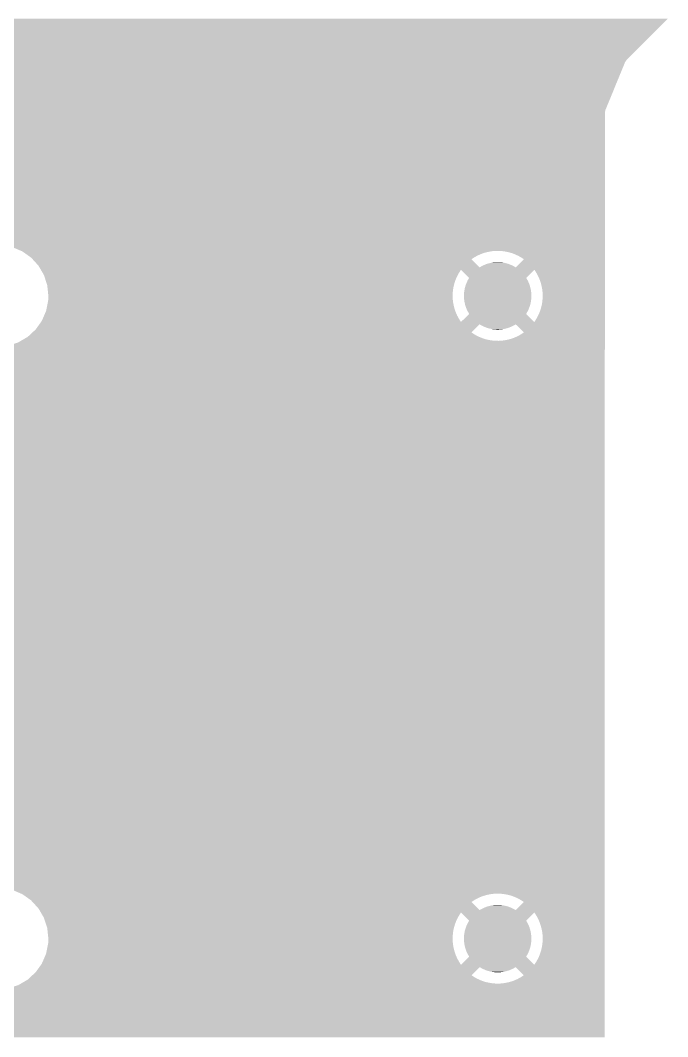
# Model space of a CAD drawing. Extents: x 295 to 953, y 10 to 290.
# Drawn here: x 758.05 to 769.55, y 167.32 to 185.39 of the extents above; entities that cross this region are included whole.
import ezdxf

# ---------------------------------------------------------------- set-up
doc = ezdxf.new("R2010")
doc.units = 0
doc.header["$LTSCALE"] = 5
doc.header["$MEASUREMENT"] = 0
doc.layers.add('FROMC1', color=7, linetype='CONTINUOUS')

msp = doc.modelspace()

# ---------------------------------------------------------------- linework, layer by layer
at = {"layer": 'FROMC1'}
for points in [[(711.363, 185.203), (711.388, 185.254), (769.338, 185.203), (769.39, 185.254)], [(711.388, 185.254), (711.408, 185.307), (769.39, 185.254), (769.443, 185.307)], [(711.408, 185.307), (711.425, 185.362), (769.443, 185.307), (769.498, 185.362)], [(711.425, 185.362), (711.438, 185.417), (769.498, 185.362), (769.553, 185.417)], [(689.174, 185.063), (689.204, 185.105), (769.199, 185.063), (769.241, 185.105)], [(711.304, 185.105), (711.335, 185.153), (769.241, 185.105), (769.289, 185.153)], [(711.335, 185.153), (711.363, 185.203), (769.289, 185.153), (769.338, 185.203)], [(711.117, 184.919), (710.973, 185.063), (769.054, 184.919), (769.199, 185.063)], [(711.051, 184.876), (711.099, 184.906), (769.012, 184.876), (769.042, 184.906)], [(711.099, 184.906), (711.117, 184.919), (769.042, 184.906), (769.054, 184.919)], [(688.637, 184.69), (688.8, 184.743), (768.825, 184.69), (768.879, 184.743)], [(688.8, 184.743), (688.846, 184.77), (768.879, 184.743), (768.906, 184.77)], [(710.67, 184.77), (710.727, 184.773), (768.906, 184.77), (768.909, 184.773)], [(710.727, 184.773), (710.784, 184.781), (768.909, 184.773), (768.916, 184.781)], [(710.784, 184.781), (710.839, 184.792), (768.916, 184.781), (768.928, 184.792)], [(710.839, 184.792), (710.894, 184.807), (768.928, 184.792), (768.943, 184.807)], [(710.894, 184.807), (710.948, 184.826), (768.943, 184.807), (768.962, 184.826)], [(710.948, 184.826), (711, 184.849), (768.962, 184.826), (768.985, 184.849)], [(711, 184.849), (711.051, 184.876), (768.985, 184.849), (769.012, 184.876)], [(655.946, 184.396), (656.198, 184.648), (768.694, 184.396), (768.798, 184.648)], [(656.198, 184.648), (656.213, 184.663), (768.798, 184.648), (768.808, 184.663)], [(688.428, 184.663), (688.618, 184.683), (768.808, 184.663), (768.821, 184.683)], [(688.618, 184.683), (688.637, 184.69), (768.821, 184.683), (768.825, 184.69)], [(655.747, 184.253), (655.894, 184.349), (768.635, 184.253), (768.675, 184.349)], [(655.894, 184.349), (655.946, 184.396), (768.675, 184.349), (768.694, 184.396)], [(583.018, 183.937), (583.018, 184.173), (768.506, 183.937), (768.603, 184.173)], [(655.408, 184.173), (655.582, 184.193), (768.603, 184.173), (768.611, 184.193)], [(655.582, 184.193), (655.747, 184.253), (768.611, 184.193), (768.635, 184.253)], [(688.507, 183.933), (688.428, 183.937), (768.504, 183.933), (768.506, 183.937)], [(688.696, 183.896), (688.507, 183.933), (768.489, 183.896), (768.504, 183.933)], [(688.872, 183.821), (688.696, 183.896), (768.458, 183.821), (768.489, 183.896)], [(688.908, 183.795), (688.872, 183.821), (768.447, 183.795), (768.458, 183.821)], [(688.976, 183.746), (688.908, 183.795), (768.438, 183.746), (768.447, 183.795)], [(689.028, 183.71), (688.976, 183.746), (768.438, 183.71), (768.438, 183.746)], [(689.157, 183.568), (689.028, 183.71), (768.438, 183.568), (768.438, 183.71)], [(689.254, 183.403), (689.157, 183.568), (768.437, 183.403), (768.438, 183.568)], [(689.314, 183.221), (689.254, 183.403), (768.437, 183.221), (768.437, 183.403)], [(689.334, 183.03), (689.314, 183.221), (768.437, 183.03), (768.437, 183.221)], [(689.315, 182.867), (689.331, 182.95), (768.437, 182.867), (768.437, 182.95)], [(689.331, 182.95), (689.334, 183.03), (768.437, 182.95), (768.437, 183.03)], [(728.684, 182.838), (728.474, 182.867), (768.437, 182.838), (768.437, 182.867)], [(728.885, 182.771), (728.684, 182.838), (768.437, 182.771), (768.437, 182.838)], [(729.069, 182.666), (728.885, 182.771), (768.437, 182.666), (768.437, 182.771)], [(729.23, 182.528), (729.069, 182.666), (768.437, 182.528), (768.437, 182.666)], [(729.362, 182.362), (729.23, 182.528), (768.437, 182.362), (768.437, 182.528)], [(729.46, 182.174), (729.362, 182.362), (768.437, 182.174), (768.437, 182.362)], [(729.52, 181.971), (729.46, 182.174), (768.437, 181.971), (768.437, 182.174)], [(729.54, 181.76), (729.52, 181.971), (768.437, 181.76), (768.437, 181.971)], [(729.511, 181.508), (729.539, 181.718), (768.437, 181.508), (768.437, 181.718)], [(729.539, 181.718), (729.54, 181.76), (768.437, 181.718), (768.437, 181.76)], [(729.473, 181.397), (729.511, 181.508), (768.437, 181.397), (768.437, 181.508)], [(757.722, 181.393), (757.643, 181.397), (768.437, 181.393), (768.437, 181.397)], [(757.911, 181.356), (757.722, 181.393), (768.437, 181.356), (768.437, 181.393)], [(758.065, 181.29), (757.911, 181.356), (768.437, 181.29), (768.437, 181.356)], [(758.073, 181.287), (758.065, 181.29), (766.458, 181.287), (766.515, 181.29)], [(758.087, 181.281), (758.073, 181.287), (766.412, 181.281), (766.458, 181.287)], [(758.088, 181.279), (758.087, 181.281), (766.402, 181.279), (766.412, 181.281)], [(758.104, 181.268), (758.088, 181.279), (766.346, 181.268), (766.402, 181.279)], [(766.572, 181.289), (766.515, 181.29), (768.437, 181.289), (768.437, 181.29)], [(766.629, 181.284), (766.572, 181.289), (768.437, 181.284), (768.437, 181.289)], [(766.685, 181.275), (766.629, 181.284), (768.437, 181.275), (768.437, 181.284)], [(758.126, 181.253), (758.104, 181.268), (766.291, 181.253), (766.346, 181.268)], [(758.153, 181.234), (758.126, 181.253), (766.237, 181.234), (766.291, 181.253)], [(758.185, 181.211), (758.153, 181.234), (766.185, 181.211), (766.237, 181.234)], [(758.223, 181.184), (758.185, 181.211), (766.134, 181.184), (766.185, 181.211)], [(758.243, 181.17), (758.223, 181.184), (766.111, 181.17), (766.134, 181.184)], [(758.257, 181.154), (758.243, 181.17), (766.086, 181.154), (766.111, 181.17)], [(758.269, 181.141), (758.257, 181.154), (766.068, 181.141), (766.086, 181.154)], [(758.372, 181.028), (758.269, 181.141), (766.181, 181.028), (766.068, 181.141)], [(766.741, 181.263), (766.685, 181.275), (768.437, 181.263), (768.437, 181.275)], [(766.795, 181.246), (766.741, 181.263), (768.437, 181.246), (768.437, 181.263)], [(766.848, 181.225), (766.795, 181.246), (768.437, 181.225), (768.437, 181.246)], [(766.9, 181.201), (766.848, 181.225), (768.437, 181.201), (768.437, 181.225)], [(766.853, 180.997), (766.997, 181.141), (768.437, 180.997), (768.437, 181.141)], [(766.95, 181.173), (766.9, 181.201), (768.437, 181.173), (768.437, 181.201)], [(766.997, 181.141), (766.95, 181.173), (768.437, 181.141), (768.437, 181.173)], [(758.391, 180.997), (758.372, 181.028), (766.212, 180.997), (766.181, 181.028)], [(758.415, 180.955), (758.391, 180.997), (768.437, 180.955), (768.437, 180.997)], [(758.391, 180.997), (758.391, 180.997), (766.213, 180.997), (766.212, 180.997)], [(758.443, 180.907), (758.415, 180.955), (765.85, 180.907), (765.881, 180.955)], [(766.026, 180.81), (765.881, 180.955), (767.039, 180.81), (767.184, 180.955)], [(766.213, 180.997), (766.241, 181.014), (766.853, 180.997), (766.823, 181.014)], [(766.241, 181.014), (766.256, 181.021), (766.823, 181.014), (766.81, 181.021)], [(766.256, 181.021), (766.285, 181.036), (766.81, 181.021), (766.779, 181.036)], [(766.285, 181.036), (766.301, 181.042), (766.779, 181.036), (766.765, 181.042)], [(766.301, 181.042), (766.331, 181.055), (766.765, 181.042), (766.733, 181.055)], [(766.331, 181.055), (766.348, 181.06), (766.733, 181.055), (766.719, 181.06)], [(766.348, 181.06), (766.378, 181.069), (766.719, 181.06), (766.685, 181.069)], [(766.378, 181.069), (766.396, 181.073), (766.685, 181.069), (766.671, 181.073)], [(766.396, 181.073), (766.426, 181.08), (766.671, 181.073), (766.636, 181.08)], [(766.426, 181.08), (766.445, 181.083), (766.636, 181.08), (766.623, 181.083)], [(766.445, 181.083), (766.475, 181.087), (766.623, 181.083), (766.586, 181.087)], [(766.475, 181.087), (766.499, 181.088), (766.586, 181.087), (766.574, 181.088)], [(766.499, 181.088), (766.525, 181.089), (766.574, 181.088), (766.525, 181.089)], [(767.206, 180.922), (767.184, 180.955), (768.437, 180.922), (768.437, 180.955)], [(767.235, 180.873), (767.206, 180.922), (768.437, 180.873), (768.437, 180.922)], [(758.469, 180.863), (758.443, 180.907), (765.825, 180.863), (765.85, 180.907)], [(758.471, 180.857), (758.469, 180.863), (765.822, 180.857), (765.825, 180.863)], [(758.488, 180.806), (758.471, 180.857), (765.797, 180.806), (765.822, 180.857)], [(758.505, 180.753), (758.488, 180.806), (765.777, 180.753), (765.797, 180.806)], [(758.523, 180.698), (758.505, 180.753), (765.76, 180.698), (765.777, 180.753)], [(765.984, 180.73), (766.001, 180.767), (767.082, 180.73), (767.064, 180.767)], [(766.001, 180.767), (766.005, 180.774), (767.064, 180.767), (767.06, 180.774)], [(766.005, 180.774), (766.026, 180.81), (767.06, 180.774), (767.039, 180.81)], [(767.261, 180.822), (767.235, 180.873), (768.437, 180.822), (768.437, 180.873)], [(767.282, 180.769), (767.261, 180.822), (768.437, 180.769), (768.437, 180.822)], [(767.3, 180.715), (767.282, 180.769), (768.437, 180.715), (768.437, 180.769)], [(758.529, 180.681), (758.523, 180.698), (765.756, 180.681), (765.76, 180.698)], [(758.533, 180.643), (758.529, 180.681), (765.747, 180.643), (765.756, 180.681)], [(758.539, 180.586), (758.533, 180.643), (765.738, 180.586), (765.747, 180.643)], [(758.545, 180.529), (758.539, 180.586), (765.733, 180.529), (765.738, 180.586)], [(765.935, 180.539), (765.94, 180.58), (767.13, 180.539), (767.125, 180.58)], [(765.94, 180.58), (765.942, 180.588), (767.125, 180.58), (767.124, 180.588)], [(765.942, 180.588), (765.949, 180.629), (767.124, 180.588), (767.115, 180.629)], [(765.949, 180.629), (765.952, 180.637), (767.115, 180.629), (767.114, 180.637)], [(765.952, 180.637), (765.963, 180.676), (767.114, 180.637), (767.102, 180.676)], [(765.963, 180.676), (765.966, 180.684), (767.102, 180.676), (767.1, 180.684)], [(765.966, 180.684), (765.98, 180.723), (767.1, 180.684), (767.085, 180.723)], [(765.98, 180.723), (765.984, 180.73), (767.085, 180.723), (767.082, 180.73)], [(767.314, 180.66), (767.3, 180.715), (768.437, 180.66), (768.437, 180.715)], [(767.325, 180.604), (767.314, 180.66), (768.437, 180.604), (768.437, 180.66)], [(767.331, 180.547), (767.325, 180.604), (768.437, 180.547), (768.437, 180.604)], [(758.536, 180.359), (758.546, 180.41), (765.743, 180.359), (765.737, 180.41)], [(758.549, 180.49), (758.545, 180.529), (765.733, 180.49), (765.733, 180.529)], [(758.546, 180.416), (758.549, 180.472), (765.736, 180.416), (765.733, 180.472)], [(758.546, 180.41), (758.546, 180.416), (765.737, 180.41), (765.736, 180.416)], [(758.549, 180.472), (758.549, 180.49), (765.733, 180.472), (765.733, 180.49)], [(765.933, 180.49), (765.935, 180.531), (767.132, 180.49), (767.13, 180.531)], [(765.935, 180.449), (765.933, 180.49), (767.131, 180.449), (767.132, 180.49)], [(765.935, 180.531), (765.935, 180.539), (767.13, 180.531), (767.13, 180.539)], [(765.935, 180.441), (765.935, 180.449), (767.13, 180.441), (767.131, 180.449)], [(765.94, 180.4), (765.935, 180.441), (767.125, 180.4), (767.13, 180.441)], [(765.941, 180.392), (765.94, 180.4), (767.124, 180.392), (767.125, 180.4)], [(765.95, 180.351), (765.941, 180.392), (767.116, 180.351), (767.124, 180.392)], [(767.318, 180.337), (767.327, 180.394), (768.437, 180.337), (768.437, 180.394)], [(767.327, 180.394), (767.332, 180.451), (768.437, 180.394), (768.437, 180.451)], [(767.333, 180.49), (767.331, 180.547), (768.437, 180.49), (768.437, 180.547)], [(767.332, 180.451), (767.333, 180.49), (768.437, 180.451), (768.437, 180.49)], [(758.475, 180.142), (758.497, 180.195), (765.812, 180.142), (765.789, 180.195)], [(758.497, 180.195), (758.509, 180.222), (765.789, 180.195), (765.779, 180.222)], [(758.509, 180.222), (758.514, 180.248), (765.779, 180.222), (765.77, 180.248)], [(758.514, 180.248), (758.525, 180.303), (765.77, 180.248), (765.755, 180.303)], [(758.525, 180.303), (758.536, 180.359), (765.755, 180.303), (765.743, 180.359)], [(765.951, 180.343), (765.95, 180.351), (767.114, 180.343), (767.116, 180.351)], [(765.963, 180.304), (765.951, 180.343), (767.102, 180.304), (767.114, 180.343)], [(765.965, 180.296), (765.963, 180.304), (767.099, 180.296), (767.102, 180.304)], [(765.98, 180.257), (765.965, 180.296), (767.085, 180.257), (767.099, 180.296)], [(765.983, 180.25), (765.98, 180.257), (767.082, 180.25), (767.085, 180.257)], [(766.001, 180.213), (765.983, 180.25), (767.064, 180.213), (767.082, 180.25)], [(766.005, 180.206), (766.001, 180.213), (767.06, 180.206), (767.064, 180.213)], [(766.026, 180.17), (766.005, 180.206), (767.039, 180.17), (767.06, 180.206)], [(767.268, 180.174), (767.288, 180.227), (768.437, 180.174), (768.437, 180.227)], [(767.288, 180.227), (767.305, 180.282), (768.437, 180.227), (768.437, 180.282)], [(767.305, 180.282), (767.318, 180.337), (768.437, 180.282), (768.437, 180.337)], [(758.389, 179.983), (758.419, 180.025), (768.437, 179.983), (768.437, 180.025)], [(758.419, 180.025), (758.431, 180.043), (765.881, 180.025), (765.869, 180.043)], [(758.431, 180.043), (758.433, 180.046), (765.869, 180.043), (765.867, 180.046)], [(758.433, 180.046), (758.453, 180.092), (765.867, 180.046), (765.839, 180.092)], [(758.453, 180.092), (758.475, 180.142), (765.839, 180.092), (765.812, 180.142)], [(765.881, 180.025), (766.026, 180.17), (767.184, 180.025), (767.039, 180.17)], [(767.184, 180.025), (767.215, 180.073), (768.437, 180.025), (768.437, 180.073)], [(767.215, 180.073), (767.243, 180.123), (768.437, 180.073), (768.437, 180.123)], [(767.243, 180.123), (767.268, 180.174), (768.437, 180.123), (768.437, 180.174)], [(758.232, 179.807), (758.266, 179.839), (766.116, 179.807), (766.068, 179.839)], [(758.266, 179.839), (758.322, 179.89), (766.068, 179.839), (766.119, 179.89)], [(758.322, 179.89), (758.389, 179.983), (766.119, 179.89), (766.212, 179.983)], [(758.389, 179.983), (758.389, 179.983), (766.212, 179.983), (766.213, 179.983)], [(766.242, 179.966), (766.213, 179.983), (766.824, 179.966), (766.853, 179.983)], [(766.255, 179.959), (766.242, 179.966), (766.809, 179.959), (766.824, 179.966)], [(766.286, 179.944), (766.255, 179.959), (766.78, 179.944), (766.809, 179.959)], [(766.3, 179.938), (766.286, 179.944), (766.764, 179.938), (766.78, 179.944)], [(766.332, 179.925), (766.3, 179.938), (766.734, 179.925), (766.764, 179.938)], [(766.346, 179.92), (766.332, 179.925), (766.717, 179.92), (766.734, 179.925)], [(766.38, 179.911), (766.346, 179.92), (766.687, 179.911), (766.717, 179.92)], [(766.394, 179.907), (766.38, 179.911), (766.669, 179.907), (766.687, 179.911)], [(766.429, 179.9), (766.394, 179.907), (766.639, 179.9), (766.669, 179.907)], [(766.442, 179.897), (766.429, 179.9), (766.62, 179.897), (766.639, 179.9)], [(766.479, 179.893), (766.442, 179.897), (766.59, 179.893), (766.62, 179.897)], [(766.491, 179.892), (766.479, 179.893), (766.566, 179.892), (766.59, 179.893)], [(766.54, 179.891), (766.491, 179.892), (766.54, 179.891), (766.566, 179.892)], [(766.997, 179.839), (766.853, 179.983), (768.437, 179.839), (768.437, 179.983)], [(766.979, 179.826), (766.997, 179.839), (768.437, 179.826), (768.437, 179.839)], [(757.833, 179.603), (758.015, 179.663), (768.437, 179.603), (768.437, 179.663)], [(758.015, 179.663), (758.061, 179.69), (768.437, 179.663), (768.437, 179.69)], [(758.061, 179.69), (758.062, 179.691), (766.55, 179.69), (766.493, 179.691)], [(758.062, 179.691), (758.071, 179.696), (766.493, 179.691), (766.436, 179.696)], [(758.071, 179.696), (758.086, 179.705), (766.436, 179.696), (766.38, 179.705)], [(758.086, 179.705), (758.108, 179.717), (766.38, 179.705), (766.324, 179.717)], [(758.108, 179.717), (758.136, 179.734), (766.324, 179.717), (766.27, 179.734)], [(758.136, 179.734), (758.172, 179.755), (766.27, 179.734), (766.217, 179.755)], [(758.172, 179.755), (758.181, 179.76), (766.217, 179.755), (766.205, 179.76)], [(758.181, 179.76), (758.202, 179.779), (766.205, 179.76), (766.165, 179.779)], [(758.202, 179.779), (758.232, 179.807), (766.165, 179.779), (766.116, 179.807)], [(766.55, 179.69), (766.607, 179.693), (768.437, 179.69), (768.437, 179.693)], [(766.607, 179.693), (766.664, 179.701), (768.437, 179.693), (768.437, 179.701)], [(766.664, 179.701), (766.719, 179.712), (768.437, 179.701), (768.437, 179.712)], [(766.719, 179.712), (766.774, 179.727), (768.437, 179.712), (768.437, 179.727)], [(766.774, 179.727), (766.828, 179.746), (768.437, 179.727), (768.437, 179.746)], [(766.828, 179.746), (766.88, 179.769), (768.437, 179.746), (768.437, 179.769)], [(766.88, 179.769), (766.931, 179.796), (768.437, 179.769), (768.437, 179.796)], [(766.931, 179.796), (766.979, 179.826), (768.437, 179.796), (768.437, 179.826)], [(747.53, 179.438), (747.558, 179.488), (768.436, 179.438), (768.436, 179.488)], [(747.558, 179.488), (747.583, 179.539), (768.436, 179.488), (768.437, 179.539)], [(747.583, 179.539), (747.6, 179.583), (768.437, 179.539), (768.437, 179.583)], [(757.643, 179.583), (757.833, 179.603), (768.437, 179.583), (768.437, 179.603)], [(652.895, 179.348), (652.887, 179.39), (768.436, 179.348), (768.436, 179.39)], [(747.312, 179.204), (747.168, 179.348), (768.436, 179.204), (768.436, 179.348)], [(747.499, 179.39), (747.53, 179.438), (768.436, 179.39), (768.436, 179.438)], [(747.089, 179.092), (747.143, 179.111), (768.436, 179.092), (768.436, 179.111)], [(747.143, 179.111), (747.195, 179.134), (768.436, 179.111), (768.436, 179.134)], [(747.195, 179.134), (747.246, 179.161), (768.436, 179.134), (768.436, 179.161)], [(747.246, 179.161), (747.294, 179.191), (768.436, 179.161), (768.436, 179.191)], [(747.294, 179.191), (747.312, 179.204), (768.436, 179.191), (768.436, 179.204)], [(652.841, 178.904), (652.861, 178.957), (768.436, 178.904), (768.436, 178.957)], [(652.861, 178.957), (652.878, 179.012), (768.436, 178.957), (768.436, 179.012)], [(652.878, 179.012), (652.888, 179.055), (768.436, 179.012), (768.436, 179.055)], [(746.865, 179.055), (746.922, 179.058), (768.436, 179.055), (768.436, 179.058)], [(746.922, 179.058), (746.979, 179.066), (768.436, 179.058), (768.436, 179.066)], [(746.979, 179.066), (747.034, 179.077), (768.436, 179.066), (768.436, 179.077)], [(747.034, 179.077), (747.089, 179.092), (768.436, 179.077), (768.436, 179.092)], [(649.804, 178.713), (649.834, 178.755), (768.436, 178.713), (768.436, 178.755)], [(652.757, 178.755), (652.788, 178.803), (768.436, 178.755), (768.436, 178.803)], [(652.788, 178.803), (652.816, 178.853), (768.436, 178.803), (768.436, 178.853)], [(652.816, 178.853), (652.841, 178.904), (768.436, 178.853), (768.436, 178.904)], [(652.57, 178.569), (652.426, 178.713), (768.436, 178.569), (768.436, 178.713)], [(652.552, 178.556), (652.57, 178.569), (768.436, 178.556), (768.436, 178.569)], [(649.248, 178.333), (649.43, 178.393), (768.436, 178.333), (768.436, 178.393)], [(649.43, 178.393), (649.476, 178.42), (768.436, 178.393), (768.436, 178.42)], [(652.123, 178.42), (652.18, 178.423), (768.436, 178.42), (768.436, 178.423)], [(652.18, 178.423), (652.237, 178.431), (768.436, 178.423), (768.436, 178.431)], [(652.237, 178.431), (652.292, 178.442), (768.436, 178.431), (768.436, 178.442)], [(652.292, 178.442), (652.347, 178.457), (768.436, 178.442), (768.436, 178.457)], [(652.347, 178.457), (652.401, 178.476), (768.436, 178.457), (768.436, 178.476)], [(652.401, 178.476), (652.453, 178.499), (768.436, 178.476), (768.436, 178.499)], [(652.453, 178.499), (652.504, 178.526), (768.436, 178.499), (768.436, 178.526)], [(652.504, 178.526), (652.552, 178.556), (768.436, 178.526), (768.436, 178.556)], [(583.018, 177.706), (583.018, 178.313), (768.436, 177.706), (768.436, 178.313)], [(649.058, 178.313), (649.248, 178.333), (768.436, 178.313), (768.436, 178.333)], [(720.447, 177.684), (720.178, 177.706), (768.436, 177.684), (768.436, 177.706)], [(720.574, 177.653), (720.447, 177.684), (768.436, 177.653), (768.436, 177.684)], [(750.881, 177.637), (750.658, 177.653), (768.436, 177.637), (768.436, 177.653)], [(751.131, 177.582), (750.881, 177.637), (768.436, 177.582), (768.436, 177.637)], [(751.368, 177.487), (751.131, 177.582), (768.436, 177.487), (768.436, 177.582)], [(751.587, 177.357), (751.368, 177.487), (768.436, 177.357), (768.436, 177.487)], [(751.783, 177.193), (751.587, 177.357), (768.436, 177.193), (768.436, 177.357)], [(751.951, 177), (751.783, 177.193), (768.436, 177), (768.436, 177.193)], [(752.086, 176.783), (751.951, 177), (768.436, 176.783), (768.436, 177)], [(752.185, 176.548), (752.086, 176.783), (768.436, 176.548), (768.436, 176.783)], [(752.245, 176.3), (752.185, 176.548), (768.436, 176.3), (768.436, 176.548)], [(752.265, 176.045), (752.245, 176.3), (768.436, 176.045), (768.436, 176.3)], [(752.25, 175.821), (752.265, 176.045), (768.436, 175.821), (768.436, 176.045)], [(752.194, 175.572), (752.25, 175.821), (768.436, 175.572), (768.436, 175.821)], [(752.1, 175.335), (752.194, 175.572), (768.435, 175.335), (768.436, 175.572)], [(751.969, 175.115), (752.1, 175.335), (768.435, 175.115), (768.435, 175.335)], [(751.805, 174.919), (751.969, 175.115), (768.435, 174.919), (768.435, 175.115)], [(751.613, 174.752), (751.805, 174.919), (768.435, 174.752), (768.435, 174.919)], [(751.16, 174.518), (751.396, 174.617), (768.435, 174.518), (768.435, 174.617)], [(751.396, 174.617), (751.613, 174.752), (768.435, 174.617), (768.435, 174.752)], [(720.436, 174.404), (720.575, 174.437), (768.435, 174.404), (768.435, 174.437)], [(750.658, 174.437), (750.912, 174.457), (768.435, 174.437), (768.435, 174.457)], [(750.912, 174.457), (751.16, 174.518), (768.435, 174.457), (768.435, 174.518)], [(695.046, 174.371), (694.982, 174.384), (768.435, 174.371), (768.435, 174.384)], [(695.222, 174.296), (695.046, 174.371), (768.435, 174.296), (768.435, 174.371)], [(695.378, 174.185), (695.222, 174.296), (768.435, 174.185), (768.435, 174.296)], [(720.178, 174.384), (720.436, 174.404), (768.435, 174.384), (768.435, 174.404)], [(695.507, 174.043), (695.378, 174.185), (768.435, 174.043), (768.435, 174.185)], [(695.604, 173.878), (695.507, 174.043), (768.435, 173.878), (768.435, 174.043)], [(695.664, 173.696), (695.604, 173.878), (768.435, 173.696), (768.435, 173.878)], [(695.684, 173.505), (695.664, 173.696), (768.435, 173.505), (768.435, 173.696)], [(695.681, 173.425), (695.684, 173.505), (768.435, 173.425), (768.435, 173.505)], [(695.644, 173.237), (695.681, 173.425), (768.435, 173.237), (768.435, 173.425)], [(695.568, 173.061), (695.644, 173.237), (768.435, 173.061), (768.435, 173.237)], [(695.457, 172.905), (695.568, 173.061), (768.435, 172.905), (768.435, 173.061)], [(695.316, 172.775), (695.457, 172.905), (768.435, 172.775), (768.435, 172.905)], [(694.778, 172.598), (694.968, 172.618), (768.435, 172.598), (768.435, 172.618)], [(694.968, 172.618), (695.15, 172.678), (768.435, 172.618), (768.435, 172.678)], [(695.15, 172.678), (695.316, 172.775), (768.435, 172.678), (768.435, 172.775)], [(671.376, 172.567), (671.36, 172.598), (768.435, 172.567), (768.435, 172.598)], [(671.397, 172.514), (671.376, 172.567), (768.435, 172.514), (768.435, 172.567)], [(671.415, 172.46), (671.397, 172.514), (768.435, 172.46), (768.435, 172.514)], [(671.429, 172.405), (671.415, 172.46), (768.435, 172.405), (768.435, 172.46)], [(671.44, 172.349), (671.429, 172.405), (768.435, 172.349), (768.435, 172.405)], [(671.446, 172.292), (671.44, 172.349), (768.435, 172.292), (768.435, 172.349)], [(671.448, 172.235), (671.446, 172.292), (768.435, 172.235), (768.435, 172.292)], [(671.42, 172.027), (671.433, 172.082), (768.435, 172.027), (768.435, 172.082)], [(671.433, 172.082), (671.442, 172.139), (768.435, 172.082), (768.435, 172.139)], [(671.442, 172.139), (671.447, 172.196), (768.435, 172.139), (768.435, 172.196)], [(671.447, 172.196), (671.448, 172.235), (768.435, 172.196), (768.435, 172.235)], [(671.358, 171.868), (671.383, 171.919), (768.435, 171.868), (768.435, 171.919)], [(671.383, 171.919), (671.403, 171.972), (768.435, 171.919), (768.435, 171.972)], [(671.403, 171.972), (671.42, 172.027), (768.435, 171.972), (768.435, 172.027)], [(665.826, 171.728), (665.821, 171.77), (768.435, 171.728), (768.435, 171.77)], [(671.112, 171.584), (670.968, 171.728), (768.435, 171.584), (768.435, 171.728)], [(671.299, 171.77), (671.33, 171.818), (768.435, 171.77), (768.435, 171.818)], [(671.33, 171.818), (671.358, 171.868), (768.435, 171.818), (768.435, 171.868)], [(670.995, 171.514), (671.046, 171.541), (768.435, 171.514), (768.435, 171.541)], [(671.046, 171.541), (671.094, 171.571), (768.435, 171.541), (768.435, 171.571)], [(671.094, 171.571), (671.112, 171.584), (768.435, 171.571), (768.435, 171.584)], [(670.706, 171.437), (670.722, 171.438), (768.435, 171.437), (768.435, 171.438)], [(670.722, 171.438), (670.779, 171.446), (768.435, 171.438), (768.435, 171.446)], [(670.779, 171.446), (670.834, 171.457), (768.435, 171.446), (768.435, 171.457)], [(670.834, 171.457), (670.889, 171.472), (768.435, 171.457), (768.435, 171.472)], [(670.889, 171.472), (670.943, 171.491), (768.435, 171.472), (768.435, 171.491)], [(670.943, 171.491), (670.995, 171.514), (768.435, 171.491), (768.435, 171.514)], [(728.684, 171.408), (728.474, 171.437), (768.435, 171.408), (768.435, 171.437)], [(728.885, 171.341), (728.684, 171.408), (768.434, 171.341), (768.435, 171.408)], [(729.069, 171.236), (728.885, 171.341), (768.434, 171.236), (768.434, 171.341)], [(729.23, 171.098), (729.069, 171.236), (768.434, 171.098), (768.434, 171.236)], [(729.362, 170.932), (729.23, 171.098), (768.434, 170.932), (768.434, 171.098)], [(729.46, 170.744), (729.362, 170.932), (768.434, 170.744), (768.434, 170.932)], [(729.52, 170.541), (729.46, 170.744), (768.434, 170.541), (768.434, 170.744)], [(729.54, 170.33), (729.52, 170.541), (768.434, 170.33), (768.434, 170.541)], [(729.511, 170.078), (729.539, 170.288), (768.434, 170.078), (768.434, 170.288)], [(729.539, 170.288), (729.54, 170.33), (768.434, 170.288), (768.434, 170.33)], [(729.473, 169.967), (729.511, 170.078), (768.434, 169.967), (768.434, 170.078)], [(757.722, 169.963), (757.643, 169.967), (768.434, 169.963), (768.434, 169.967)], [(757.911, 169.926), (757.722, 169.963), (768.434, 169.926), (768.434, 169.963)], [(758.065, 169.86), (757.911, 169.926), (768.434, 169.86), (768.434, 169.926)], [(758.073, 169.857), (758.065, 169.86), (766.458, 169.857), (766.515, 169.86)], [(758.087, 169.851), (758.073, 169.857), (766.412, 169.851), (766.458, 169.857)], [(758.088, 169.849), (758.087, 169.851), (766.402, 169.849), (766.412, 169.851)], [(758.104, 169.838), (758.088, 169.849), (766.346, 169.838), (766.402, 169.849)], [(758.126, 169.823), (758.104, 169.838), (766.291, 169.823), (766.346, 169.838)], [(758.153, 169.804), (758.126, 169.823), (766.237, 169.804), (766.291, 169.823)], [(758.185, 169.781), (758.153, 169.804), (766.185, 169.781), (766.237, 169.804)], [(758.223, 169.754), (758.185, 169.781), (766.134, 169.754), (766.185, 169.781)], [(758.243, 169.74), (758.223, 169.754), (766.111, 169.74), (766.134, 169.754)], [(758.257, 169.724), (758.243, 169.74), (766.086, 169.724), (766.111, 169.74)], [(758.269, 169.711), (758.257, 169.724), (766.068, 169.711), (766.086, 169.724)], [(758.372, 169.598), (758.269, 169.711), (766.181, 169.598), (766.068, 169.711)], [(766.572, 169.859), (766.515, 169.86), (768.434, 169.859), (768.434, 169.86)], [(766.629, 169.854), (766.572, 169.859), (768.434, 169.854), (768.434, 169.859)], [(766.685, 169.845), (766.629, 169.854), (768.434, 169.845), (768.434, 169.854)], [(766.741, 169.833), (766.685, 169.845), (768.434, 169.833), (768.434, 169.845)], [(766.795, 169.816), (766.741, 169.833), (768.434, 169.816), (768.434, 169.833)], [(766.848, 169.795), (766.795, 169.816), (768.434, 169.795), (768.434, 169.816)], [(766.9, 169.771), (766.848, 169.795), (768.434, 169.771), (768.434, 169.795)], [(766.853, 169.567), (766.997, 169.711), (768.434, 169.567), (768.434, 169.711)], [(766.95, 169.743), (766.9, 169.771), (768.434, 169.743), (768.434, 169.771)], [(766.997, 169.711), (766.95, 169.743), (768.434, 169.711), (768.434, 169.743)], [(758.391, 169.567), (758.372, 169.598), (766.212, 169.567), (766.181, 169.598)], [(758.415, 169.525), (758.391, 169.567), (768.434, 169.525), (768.434, 169.567)], [(758.391, 169.567), (758.391, 169.567), (766.213, 169.567), (766.212, 169.567)], [(766.213, 169.567), (766.241, 169.584), (766.853, 169.567), (766.823, 169.584)], [(766.241, 169.584), (766.256, 169.591), (766.823, 169.584), (766.81, 169.591)], [(766.256, 169.591), (766.285, 169.606), (766.81, 169.591), (766.779, 169.606)], [(766.285, 169.606), (766.301, 169.612), (766.779, 169.606), (766.765, 169.612)], [(766.301, 169.612), (766.331, 169.625), (766.765, 169.612), (766.733, 169.625)], [(766.331, 169.625), (766.348, 169.63), (766.733, 169.625), (766.719, 169.63)], [(766.348, 169.63), (766.378, 169.639), (766.719, 169.63), (766.685, 169.639)], [(766.378, 169.639), (766.396, 169.643), (766.685, 169.639), (766.671, 169.643)], [(766.396, 169.643), (766.426, 169.65), (766.671, 169.643), (766.636, 169.65)], [(766.426, 169.65), (766.445, 169.653), (766.636, 169.65), (766.623, 169.653)], [(766.445, 169.653), (766.475, 169.657), (766.623, 169.653), (766.586, 169.657)], [(766.475, 169.657), (766.499, 169.658), (766.586, 169.657), (766.574, 169.658)], [(766.499, 169.658), (766.525, 169.659), (766.574, 169.658), (766.525, 169.659)], [(758.443, 169.477), (758.415, 169.525), (765.85, 169.477), (765.881, 169.525)], [(758.469, 169.433), (758.443, 169.477), (765.825, 169.433), (765.85, 169.477)], [(758.471, 169.427), (758.469, 169.433), (765.822, 169.427), (765.825, 169.433)], [(758.488, 169.376), (758.471, 169.427), (765.797, 169.376), (765.822, 169.427)], [(758.505, 169.323), (758.488, 169.376), (765.777, 169.323), (765.797, 169.376)], [(766.026, 169.38), (765.881, 169.525), (767.039, 169.38), (767.184, 169.525)], [(766.005, 169.344), (766.026, 169.38), (767.06, 169.344), (767.039, 169.38)], [(767.206, 169.492), (767.184, 169.525), (768.434, 169.492), (768.434, 169.525)], [(767.235, 169.443), (767.206, 169.492), (768.434, 169.443), (768.434, 169.492)], [(767.261, 169.392), (767.235, 169.443), (768.434, 169.392), (768.434, 169.443)], [(767.282, 169.339), (767.261, 169.392), (768.434, 169.339), (768.434, 169.392)], [(758.523, 169.268), (758.505, 169.323), (765.76, 169.268), (765.777, 169.323)], [(758.529, 169.251), (758.523, 169.268), (765.756, 169.251), (765.76, 169.268)], [(758.533, 169.213), (758.529, 169.251), (765.747, 169.213), (765.756, 169.251)], [(758.539, 169.156), (758.533, 169.213), (765.738, 169.156), (765.747, 169.213)], [(765.942, 169.158), (765.949, 169.199), (767.124, 169.158), (767.115, 169.199)], [(765.949, 169.199), (765.952, 169.207), (767.115, 169.199), (767.114, 169.207)], [(765.952, 169.207), (765.963, 169.246), (767.114, 169.207), (767.102, 169.246)], [(765.963, 169.246), (765.966, 169.254), (767.102, 169.246), (767.1, 169.254)], [(765.966, 169.254), (765.98, 169.293), (767.1, 169.254), (767.085, 169.293)], [(765.98, 169.293), (765.984, 169.3), (767.085, 169.293), (767.082, 169.3)], [(765.984, 169.3), (766.001, 169.337), (767.082, 169.3), (767.064, 169.337)], [(766.001, 169.337), (766.005, 169.344), (767.064, 169.337), (767.06, 169.344)], [(767.3, 169.285), (767.282, 169.339), (768.434, 169.285), (768.434, 169.339)], [(767.314, 169.23), (767.3, 169.285), (768.434, 169.23), (768.434, 169.285)], [(767.325, 169.174), (767.314, 169.23), (768.434, 169.174), (768.434, 169.23)], [(767.331, 169.117), (767.325, 169.174), (768.434, 169.117), (768.434, 169.174)], [(758.545, 169.099), (758.539, 169.156), (765.733, 169.099), (765.738, 169.156)], [(758.549, 169.06), (758.545, 169.099), (765.733, 169.06), (765.733, 169.099)], [(758.546, 168.986), (758.549, 169.042), (765.736, 168.986), (765.733, 169.042)], [(758.549, 169.042), (758.549, 169.06), (765.733, 169.042), (765.733, 169.06)], [(765.933, 169.06), (765.935, 169.101), (767.132, 169.06), (767.13, 169.101)], [(765.935, 169.019), (765.933, 169.06), (767.131, 169.019), (767.132, 169.06)], [(765.935, 169.109), (765.94, 169.15), (767.13, 169.109), (767.125, 169.15)], [(765.935, 169.101), (765.935, 169.109), (767.13, 169.101), (767.13, 169.109)], [(765.935, 169.011), (765.935, 169.019), (767.13, 169.011), (767.131, 169.019)], [(765.94, 168.97), (765.935, 169.011), (767.125, 168.97), (767.13, 169.011)], [(765.94, 169.15), (765.942, 169.158), (767.125, 169.15), (767.124, 169.158)], [(767.327, 168.964), (767.332, 169.021), (768.434, 168.964), (768.434, 169.021)], [(767.333, 169.06), (767.331, 169.117), (768.434, 169.06), (768.434, 169.117)], [(767.332, 169.021), (767.333, 169.06), (768.434, 169.021), (768.434, 169.06)], [(758.509, 168.792), (758.514, 168.818), (765.779, 168.792), (765.77, 168.818)], [(758.514, 168.818), (758.525, 168.873), (765.77, 168.818), (765.755, 168.873)], [(758.525, 168.873), (758.536, 168.929), (765.755, 168.873), (765.743, 168.929)], [(758.536, 168.929), (758.546, 168.98), (765.743, 168.929), (765.737, 168.98)], [(758.546, 168.98), (758.546, 168.986), (765.737, 168.98), (765.736, 168.986)], [(765.941, 168.962), (765.94, 168.97), (767.124, 168.962), (767.125, 168.97)], [(765.95, 168.921), (765.941, 168.962), (767.116, 168.921), (767.124, 168.962)], [(765.951, 168.913), (765.95, 168.921), (767.114, 168.913), (767.116, 168.921)], [(765.963, 168.874), (765.951, 168.913), (767.102, 168.874), (767.114, 168.913)], [(765.965, 168.866), (765.963, 168.874), (767.099, 168.866), (767.102, 168.874)], [(765.98, 168.827), (765.965, 168.866), (767.085, 168.827), (767.099, 168.866)], [(765.983, 168.82), (765.98, 168.827), (767.082, 168.82), (767.085, 168.827)], [(766.001, 168.783), (765.983, 168.82), (767.064, 168.783), (767.082, 168.82)], [(767.288, 168.797), (767.305, 168.852), (768.434, 168.797), (768.434, 168.852)], [(767.305, 168.852), (767.318, 168.907), (768.434, 168.852), (768.434, 168.907)], [(767.318, 168.907), (767.327, 168.964), (768.434, 168.907), (768.434, 168.964)], [(758.433, 168.616), (758.453, 168.662), (765.867, 168.616), (765.839, 168.662)], [(758.453, 168.662), (758.475, 168.712), (765.839, 168.662), (765.812, 168.712)], [(758.475, 168.712), (758.497, 168.765), (765.812, 168.712), (765.789, 168.765)], [(758.497, 168.765), (758.509, 168.792), (765.789, 168.765), (765.779, 168.792)], [(765.881, 168.595), (766.026, 168.74), (767.184, 168.595), (767.039, 168.74)], [(766.005, 168.776), (766.001, 168.783), (767.06, 168.776), (767.064, 168.783)], [(766.026, 168.74), (766.005, 168.776), (767.039, 168.74), (767.06, 168.776)], [(767.184, 168.595), (767.215, 168.643), (768.434, 168.595), (768.434, 168.643)], [(767.215, 168.643), (767.243, 168.693), (768.434, 168.643), (768.434, 168.693)], [(767.243, 168.693), (767.268, 168.744), (768.434, 168.693), (768.434, 168.744)], [(767.268, 168.744), (767.288, 168.797), (768.434, 168.744), (768.434, 168.797)], [(758.266, 168.409), (758.322, 168.46), (766.068, 168.409), (766.119, 168.46)], [(758.322, 168.46), (758.389, 168.553), (766.119, 168.46), (766.212, 168.553)], [(758.389, 168.553), (758.419, 168.595), (768.434, 168.553), (768.434, 168.595)], [(758.389, 168.553), (758.389, 168.553), (766.212, 168.553), (766.213, 168.553)], [(758.419, 168.595), (758.431, 168.613), (765.881, 168.595), (765.869, 168.613)], [(758.431, 168.613), (758.433, 168.616), (765.869, 168.613), (765.867, 168.616)], [(766.242, 168.536), (766.213, 168.553), (766.824, 168.536), (766.853, 168.553)], [(766.255, 168.529), (766.242, 168.536), (766.809, 168.529), (766.824, 168.536)], [(766.286, 168.514), (766.255, 168.529), (766.78, 168.514), (766.809, 168.529)], [(766.3, 168.508), (766.286, 168.514), (766.764, 168.508), (766.78, 168.514)], [(766.332, 168.495), (766.3, 168.508), (766.734, 168.495), (766.764, 168.508)], [(766.346, 168.49), (766.332, 168.495), (766.717, 168.49), (766.734, 168.495)], [(766.38, 168.481), (766.346, 168.49), (766.687, 168.481), (766.717, 168.49)], [(766.394, 168.477), (766.38, 168.481), (766.669, 168.477), (766.687, 168.481)], [(766.429, 168.47), (766.394, 168.477), (766.639, 168.47), (766.669, 168.477)], [(766.442, 168.467), (766.429, 168.47), (766.62, 168.467), (766.639, 168.47)], [(766.479, 168.463), (766.442, 168.467), (766.59, 168.463), (766.62, 168.467)], [(766.491, 168.462), (766.479, 168.463), (766.566, 168.462), (766.59, 168.463)], [(766.54, 168.461), (766.491, 168.462), (766.54, 168.461), (766.566, 168.462)], [(766.997, 168.409), (766.853, 168.553), (768.434, 168.409), (768.434, 168.553)], [(758.062, 168.261), (758.071, 168.266), (766.493, 168.261), (766.436, 168.266)], [(758.071, 168.266), (758.086, 168.275), (766.436, 168.266), (766.38, 168.275)], [(758.086, 168.275), (758.108, 168.287), (766.38, 168.275), (766.324, 168.287)], [(758.108, 168.287), (758.136, 168.304), (766.324, 168.287), (766.27, 168.304)], [(758.136, 168.304), (758.172, 168.325), (766.27, 168.304), (766.217, 168.325)], [(758.172, 168.325), (758.181, 168.33), (766.217, 168.325), (766.205, 168.33)], [(758.181, 168.33), (758.202, 168.349), (766.205, 168.33), (766.165, 168.349)], [(758.202, 168.349), (758.232, 168.377), (766.165, 168.349), (766.116, 168.377)], [(758.232, 168.377), (758.266, 168.409), (766.116, 168.377), (766.068, 168.409)], [(766.55, 168.26), (766.607, 168.263), (768.434, 168.26), (768.434, 168.263)], [(766.607, 168.263), (766.664, 168.271), (768.434, 168.263), (768.434, 168.271)], [(766.664, 168.271), (766.719, 168.282), (768.434, 168.271), (768.434, 168.282)], [(766.719, 168.282), (766.774, 168.297), (768.434, 168.282), (768.434, 168.297)], [(766.774, 168.297), (766.828, 168.316), (768.434, 168.297), (768.434, 168.316)], [(766.828, 168.316), (766.88, 168.339), (768.434, 168.316), (768.434, 168.339)], [(766.88, 168.339), (766.931, 168.366), (768.434, 168.339), (768.434, 168.366)], [(766.931, 168.366), (766.979, 168.396), (768.434, 168.366), (768.434, 168.396)], [(766.979, 168.396), (766.997, 168.409), (768.434, 168.396), (768.434, 168.409)], [(747.576, 168.122), (747.56, 168.153), (768.434, 168.122), (768.434, 168.153)], [(747.597, 168.069), (747.576, 168.122), (768.434, 168.069), (768.434, 168.122)], [(757.643, 168.153), (757.833, 168.173), (768.434, 168.153), (768.434, 168.173)], [(757.833, 168.173), (758.015, 168.233), (768.434, 168.173), (768.434, 168.233)], [(758.015, 168.233), (758.061, 168.26), (768.434, 168.233), (768.434, 168.26)], [(758.061, 168.26), (758.062, 168.261), (766.55, 168.26), (766.493, 168.261)], [(747.615, 168.015), (747.597, 168.069), (768.434, 168.015), (768.434, 168.069)], [(747.629, 167.96), (747.615, 168.015), (768.434, 167.96), (768.434, 168.015)], [(747.64, 167.904), (747.629, 167.96), (768.434, 167.904), (768.434, 167.96)], [(747.646, 167.847), (747.64, 167.904), (768.434, 167.847), (768.434, 167.904)], [(747.642, 167.694), (747.647, 167.751), (768.434, 167.694), (768.434, 167.751)], [(747.648, 167.79), (747.646, 167.847), (768.434, 167.79), (768.434, 167.847)], [(747.647, 167.751), (747.648, 167.79), (768.434, 167.751), (768.434, 167.79)], [(747.603, 167.527), (747.62, 167.582), (768.434, 167.527), (768.434, 167.582)], [(747.62, 167.582), (747.633, 167.637), (768.434, 167.582), (768.434, 167.637)], [(747.633, 167.637), (747.642, 167.694), (768.434, 167.637), (768.434, 167.694)], [(747.499, 167.325), (747.53, 167.373), (768.433, 167.325), (768.434, 167.373)], [(747.53, 167.373), (747.558, 167.423), (768.434, 167.373), (768.434, 167.423)], [(747.558, 167.423), (747.583, 167.474), (768.434, 167.423), (768.434, 167.474)], [(747.583, 167.474), (747.603, 167.527), (768.434, 167.474), (768.434, 167.527)], [(628.471, 167.307), (628.464, 167.325), (768.433, 167.307), (768.433, 167.325)]]:
    msp.add_solid(points, dxfattribs=at)

doc.saveas('drawing.dxf')
